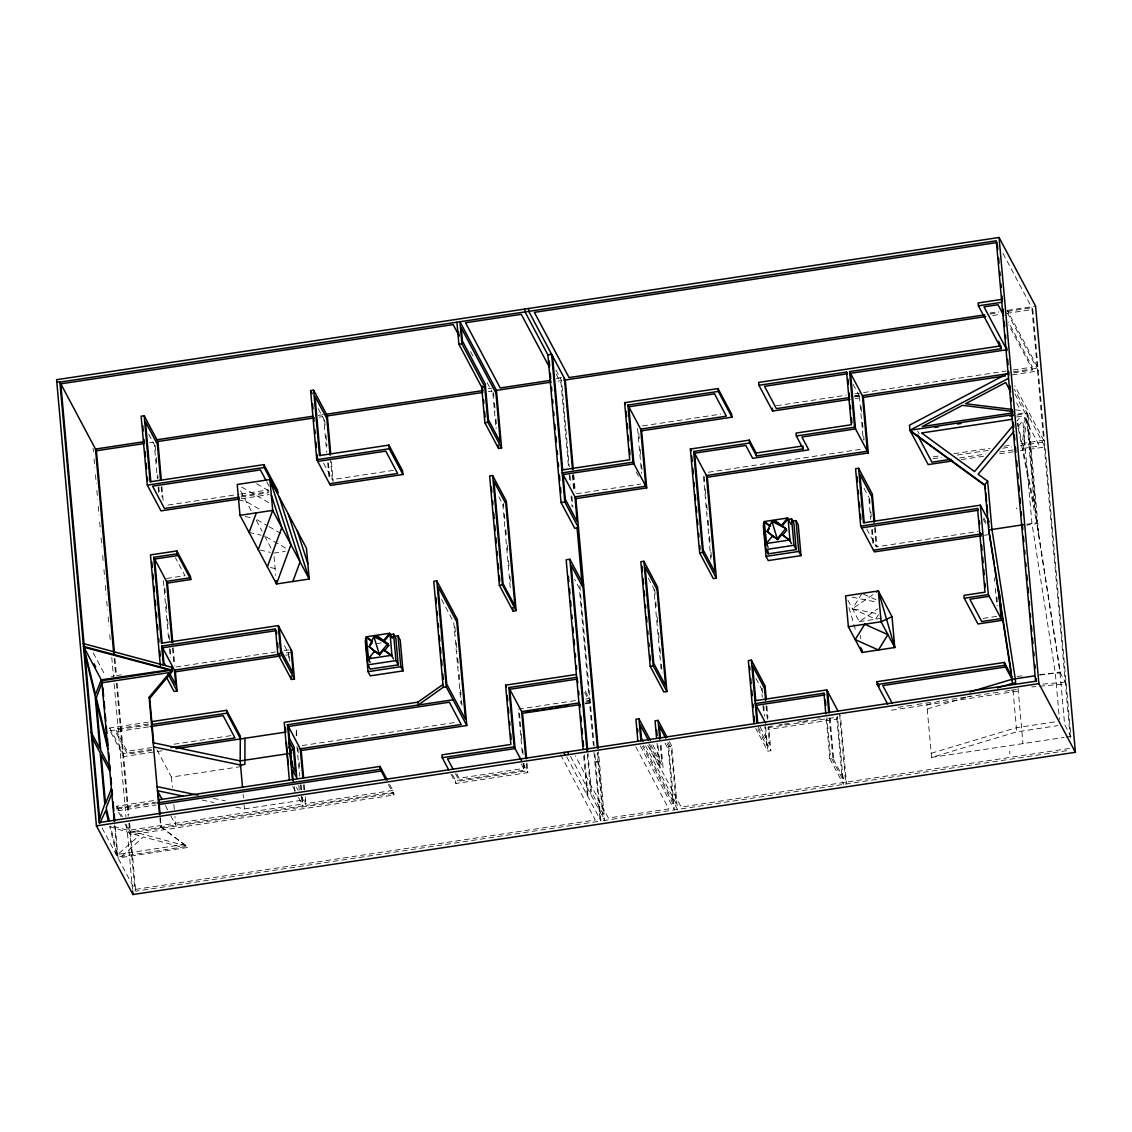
<?xml version="1.0" encoding="UTF-8"?>
<svg xmlns="http://www.w3.org/2000/svg" width="1132" height="1132" viewBox="0 0 1132 1132"><rect width="100%" height="100%" fill="white"/><g stroke="black" fill="none" stroke-linecap="round" stroke-linejoin="round"><path stroke-width="0.75" stroke-dasharray="5 3.75" d="M296.216 735.8L296.315 730.508L293.4 730.961M861.961 593.409L852.453 608.747L875.659 619.162L878.828 614.039L852.453 608.747L876.89 591.923M1016.989 420.906L1019.224 418.232M1018.333 426.184L1022.804 420.849L1031.959 523.437L1055.279 672.762L1059.453 719.457M121.931 856.202L143.453 836.944L181.87 847.161M847.882 600.172L859.287 621.624L877.979 608.761M927.235 708.986L970.662 695.954M931.197 753.275L1016.352 727.72L1059.609 721.183M965.454 697.17L939.305 701.118L926.867 704.854L931.565 757.407L1016.734 731.838L1057.797 725.64M488.274 388.729L491.769 388.191M556.463 378.428L561.713 377.635M990.104 312.984L998.848 311.668M1007.593 310.352L1035.568 306.135M318.191 415.444L323.384 414.652M989.962 314.059L998.693 312.743M1007.423 311.427L1031.875 307.734L1043.69 440.178L1019.536 443.815M149.679 442.725L153.117 442.202M319.097 417.156L322.563 416.633M488.175 391.644L491.67 391.12M558.133 381.088L561.557 380.564L569.24 466.738M992.665 315.503L999.641 314.455M1006.617 313.394L1032.78 309.446L1070.9 736.38L1065.764 737.144M642.608 425.901L720.801 414.114M776.524 405.695L846.156 395.181M854.872 393.879L861.834 392.818M863.574 392.563L1006.32 371.013M1013.282 369.966L1032.426 367.079L1008.485 322.04M854.504 395.775L859.754 394.997M1013.55 371.777L1038.016 368.084L1007.381 310.465M855.495 396.299L858.962 395.775M854.179 396.879L859.372 396.101L860.278 397.813L855.127 398.591M1013.579 372.824L1032.695 369.938L1008.739 324.898M1012.291 374.876L1038.27 370.956L1007.636 313.323M393.412 470.374L332.27 479.6L330.558 460.427M168.06 505.056L239.093 494.33M240.833 494.076L268.553 489.887M241.385 495.844L268.977 491.67M240.975 496.948L268.793 492.745M241.229 498.773L269.147 494.557M1018.092 413.944L1026.809 412.628L1036.643 522.729L1059.948 672.068L1064.646 724.607L1070.9 736.38M1016.805 415.062L1027.262 413.491L1037.096 523.592L1060.415 672.917L1066.203 683.827L1031.804 686.94M1016.564 416.958L1023.498 415.911L1039.473 445.937L1020.399 448.824M708.321 472.27L862.343 449.036M576.457 493.75L640.754 484.043M273.732 553.138L285.193 551.411M933.221 456.847L940.126 455.8M953.936 453.72L990.189 448.244M1003.999 446.164L1010.904 445.117M932.966 458.743L941.697 457.427M957.389 455.05L988.788 450.31M1002.74 448.201L1011.47 446.885M1020.187 445.569L1044.61 441.89L1014.796 385.814M959.695 457.979L985.717 454.059M999.584 451.965L1013.465 449.871M166.574 578.452L184.969 575.664L175.474 557.821M961.337 459.592L984.005 456.168M999.712 453.805L1013.664 451.696M1020.639 450.635L1045.062 446.956L1014.357 389.224M866.772 528.998L876.253 546.855L978.02 531.502M1026.752 524.229L1036.643 522.729L1037.096 523.592L1026.823 525.149M984.359 535.295L987.812 534.771M111.361 676.342L114.841 675.818M116.582 675.563L123.515 674.516M175.927 666.974L275.359 651.975M284.09 650.659L289.325 649.867M286.127 652.867L291.334 652.089M285.745 655.159L289.198 654.636L282.745 642.509M377.027 643.528L381.286 642.948M162.074 750.771L123.699 756.558L110.016 730.819L109.747 727.961L148.136 722.159M148.292 723.999L115.337 728.966L127.209 751.28L151.49 747.615M110.016 730.819L148.391 725.032M148.547 726.857L115.591 731.824L127.463 754.138L151.745 750.474M859.287 621.624L883.837 617.916M983.1 618.44L997.816 616.218M174.031 744.219L231.268 735.574M151.348 749.483L123.445 753.7L109.747 727.961M575.353 700.581L518.357 709.184L522.56 756.275M585.725 699.01L589.178 698.486L579.329 588.216L574.589 579.301M586.631 700.736L590.083 700.213L584.437 689.572M585.952 701.882L589.432 701.359L593.366 745.365M302.202 745.563L457.356 722.145M585.102 703.198L592.63 702.052M585.131 703.863L590.352 703.071L594.201 746.186M156.98 749.908L171.427 777.076L243.012 766.279M121.067 816.696L116.992 809.026L116.737 806.168L155.056 800.381M117.643 807.88L155.975 802.093M116.992 809.026L155.353 803.239M117.898 810.738L156.273 804.951M1039.629 675.125L1059.948 672.068M772.123 725.98L768.685 726.489L770.85 750.714L767.807 751.181L755.737 728.456M779 724.933L782.424 724.423M784.151 724.155L791.027 723.122M797.89 722.089L801.329 721.565M803.041 721.31L809.918 720.263M816.795 719.23L820.233 718.721M898.101 707.344L915.264 704.755M916.977 704.486L934.155 701.897M967.195 696.916L1000.334 691.907M1009.871 690.478L1003.815 691.383M1011.371 690.251L1017.385 689.346L1018.291 691.058L890.898 710.288M768.034 727.635L836.746 717.264L837.666 718.99L768.939 729.362L768.034 727.635L769.548 744.601L760.053 726.744M235.951 807.13L244.441 808.899L300.192 800.494M667.13 743.568L668.729 746.596L671.771 746.144L677.431 809.451L643.415 745.479M452.446 774.529L455.658 780.599L524.555 770.199L523.946 763.279M392.832 790.447L305.173 803.678L304.565 796.815M302.272 797.098L303.051 805.857L130.421 831.907L126.345 824.238M301.225 796.249L306.079 805.404L393.738 792.174L393.993 795.032L130.675 834.765L125.029 824.124M595.573 761.709L597.922 761.355L597.144 752.738M451.088 774.373L455.913 783.457L527.852 772.604L526.918 762.133M595.644 762.374L597.979 762.02L603.215 820.658L1070.363 750.148M393.087 793.32L129.77 833.053L134.807 889.483L595.29 819.993L560.609 754.775M648.947 743.752L658.725 762.147L661.767 761.68L660.083 742.762M184.87 844.316L117.261 854.519L110.526 826.218M159.909 818.096L160.659 826.643L188.181 847.415L118.053 857.985L115.082 824.648M826.275 719.061L829.813 758.638L832.855 758.185L846.538 783.924L840.439 715.665M931.565 757.407L1064.052 737.413M1069.443 748.436L681.181 807.031L648.155 744.913M102.092 827.973L135.713 891.209L600.88 821.011L594.809 753.091M1042.926 684.138L1065.297 682.101M1017.159 676.37L1022.352 675.96M1039.643 674.573L1060.415 672.917M1015.432 409.812L1020.597 410.435L1015.645 401.124M852.198 597.201L876.932 602.153M213.382 798.371L225.31 800.862M201.977 800.041L213.863 802.517M238.611 499.905L246.351 501.646L259.851 509.428M245.149 516.475L252.04 518.032M249.111 532.479L261.167 535.195M259.95 550.025L270.293 552.359M270.463 567.5L275.104 568.561M113.709 826.445L187.587 846.297L117.473 856.882L114.615 824.903M109.507 826.487L139.024 835.741L116.667 855.382L109.832 827.11M863.518 594.102L877.442 600.342M256.596 483.746L268.581 490.651M241.724 487.071L270.208 503.499M256.978 519.673L267.477 525.729M268.977 526.592L282.476 534.375M266.105 536.837L287.103 548.935M160.659 826.643L188.181 847.415M1002.98 253.384L1032.78 309.446M1014.923 393.95L1025.634 414.086L1022.224 444.536L1017.527 420.51M1016.366 507.943L1016.819 508.792M983.765 517.777L986.142 522.234M983.227 519.149L986.397 525.107M917.613 430.981L919.241 434.051M853.033 384.201L858.58 394.615M863.999 488.246L868.739 497.174M829.813 758.638L843.496 784.391L837.411 716.117M755.95 678.365L761.482 688.78L762.246 697.34M636.17 471.888L638.547 476.346M758.058 726.602L770.85 750.714M757.832 728.966L766.534 745.323L764.85 726.475M555.911 369.966L561.557 380.564M556.293 374.324L561.033 383.253L568.575 467.658M648.339 578.226L653.872 588.64L661.343 672.224M470.601 351.613L473.077 356.269M487.114 382.673L492.066 391.983M669.352 741.602L671.771 746.144M668.064 742.606L671.234 748.549L676.115 803.338L645.565 745.875M665.022 743.059L668.191 749.016L673.087 803.791L642.523 746.328M652.81 744.828L661.767 761.68M650.858 744.814L663.069 767.807L660.918 743.554M647.815 745.281L660.041 768.26L657.72 742.281M640.372 745.931L674.389 809.918L668.729 746.596M635.774 746.78L668.8 808.899L608.379 818.026L575.353 755.907M498.816 496.707L501.985 502.65M584.692 692.43L590.352 703.071M570.556 756.388L604.615 820.445L598.503 751.903M566.807 756.94L600.88 821.011M441.551 599.408L453.748 622.359L461.035 703.991M522.984 763.449L527.852 772.604M521.272 764.015L524.555 770.199M318.248 408.652L323.78 419.066L326.752 452.262M323.582 463.285L333.176 481.312L331.336 460.667M456.762 773.75L459.125 778.222L523.649 768.472L523.182 763.251M455.432 773.637L459.394 781.08L526.946 770.878L526.323 763.902M266.742 481.808L269.105 486.279M240.55 490.722L251.332 511.013M256.313 520.366L262.115 531.29M264.605 535.974L271.241 548.454M389.663 784.504L393.738 792.174M388.333 784.391L393.993 795.032M148.773 434.221L154.32 444.635L157.376 478.893M296.471 787.32L298.056 790.292M292.749 786.499L295.226 791.155M298.537 797.381L303.051 805.857M93.263 652.881L105.347 675.62M165.314 805.503L167.678 809.974M170.847 815.917L175.715 825.072L174.951 816.497M116.737 806.168L122.398 816.809M848.986 607.53L856.245 632.491M1017.3 423.255L1017.965 426.679M1018.291 428.405L1036.643 522.729M1044.143 445.244L1070.292 738.036M1028.181 415.203L1038.865 534.955M1018.036 688.199L1022.974 743.611M1013.013 690.237L1016.734 731.838M996.868 597.017L997.646 605.733M994.391 577.872L994.703 581.353M995.325 588.329L996.882 605.762M1009.673 751.209L1009.928 753.954M875.291 527.455L877.017 546.813M874.555 527.837L876.253 546.855M869.574 497.967L870.197 504.914M870.819 511.876L871.442 518.838M872.376 529.281L873.918 546.671M861.056 406.586L861.693 413.619M862.471 422.392L863.093 429.424M863.73 436.443L864.041 439.952M868.895 498.872L870.734 519.404M871.64 529.663L873.168 546.756M859.372 396.101L863.292 439.994M860.518 635.321L860.829 638.759M839.534 713.952L845.632 782.212M836.746 717.264L842.194 778.264L830.336 755.95L826.912 717.617M830.011 717.886L833.76 759.897M829.261 717.929L832.855 758.185M766.873 706.198L767.935 718.042M766.067 705.675L767.312 719.57M762.176 688.115L762.657 693.378M763.746 705.632L764.68 716.146M765.614 726.659L767.807 751.181M763.01 705.915L763.619 712.764M704.203 476.544L704.67 481.822M705.307 488.854L706.085 497.656M706.722 504.702L707.5 513.504M708.137 520.536L708.915 529.337M709.552 536.384L710.33 545.171M710.967 552.218L711.589 559.265M703.453 476.586L710.839 559.307M654.692 589.234L655.159 594.456M655.768 601.432L656.546 610.134M657.168 617.096L657.947 625.812M658.569 632.774L659.348 641.49M659.97 648.452L660.748 657.168M661.371 664.13L662.149 672.847M638.773 433.598L639.552 442.244M640.174 449.178L640.938 457.823M641.561 464.743L642.325 473.388M637.557 428.42L641.575 473.402M657.041 743.215L658.725 762.147M573.754 474.69L575.311 492.222M572.99 474.733L574.249 488.755M597.823 752.822L603.314 814.318L591.442 792.004L587.989 753.346M572.368 475.171L573.627 489.236M570.033 475.525L570.811 484.312M571.915 496.623L572.863 507.178M579.853 585.527L590.281 702.406M569.198 474.69L569.821 481.723M571.08 495.788L572.028 506.329M593.989 752.398L599.96 819.285M587.31 754.28L590.918 794.692L587.183 795.258L583.574 754.775M584.324 754.733L588.102 796.97M493.566 392.592L493.892 396.087M494.514 403.077L495.292 411.807M495.915 418.798L496.693 427.528M503.471 503.471L503.782 506.938M504.405 513.886L505.169 522.56M505.792 529.493L506.57 538.181M507.193 545.115L507.971 553.803M508.579 560.736L509.358 569.41M509.98 576.358L510.758 585.032M492.901 393.54L496.028 428.618M502.778 504.15L510.546 591.286M519.461 713.103L520.692 726.942M521.314 733.861L522.093 742.507M522.701 749.426L523.324 756.36M454.908 626.93L455.701 635.675M456.323 642.665L457.102 651.409M457.724 658.399L458.502 667.144M459.125 674.134L459.903 682.879M460.526 689.869L461.318 698.6M461.474 700.354L462.097 707.344M455.658 780.599L455.913 783.457M324.615 419.83L325.379 428.462M326.002 435.367L326.922 445.725M328.464 462.988L330.006 480.251M327.686 462.747L329.087 478.468M304.253 784.816L304.706 789.966M305.315 796.829L306.079 805.404M303.489 784.816L303.942 789.966M296.315 730.508L296.796 735.786M297.886 748.068L298.508 755.072M299.145 762.077L299.923 770.835M301.169 784.844L301.636 790.094M289.339 656.291L289.778 661.258M296.98 746.356L299.626 776.128M300.419 784.872L300.886 790.136M301.508 797.14L302.131 804.144L129.515 830.195L128.892 823.176M288.278 652.923L289.042 661.541M298.82 785.07L299.272 790.207M274.043 556.562L275.727 575.41M294.504 786.499L294.971 791.763M243.154 794.409L243.465 797.862M244.073 804.781L244.441 808.899M161.904 486.689L163.149 500.599M161.183 487.001L162.102 497.273M155.141 445.4L155.608 450.564M156.216 457.455L156.994 466.073M157.758 474.69L158.07 478.128M158.834 486.746L159.456 493.637M173.224 647.928L174.795 665.446M158.14 487.453L158.749 494.302M172.474 647.957L173.72 661.979M164.763 587.706L165.555 596.493M166.178 603.526L166.97 612.313M167.593 619.346L168.385 628.147M169.008 635.179L169.475 640.443M170.267 649.244L170.89 656.277M163.39 580.702L168.682 639.976M169.46 648.693L170.239 657.423M171.427 777.076L172.347 787.363M173.875 804.498L174.342 809.649M160.348 817.502L161.253 827.761M114.955 658.598L116.37 674.446M117.148 683.247L128.864 814.389M129.642 823.148L135.713 891.209M114.205 658.64L115.62 674.488M116.398 683.303L128.256 816.172M93.107 448.357L93.418 451.88M94.041 458.899L94.833 467.686M95.456 474.704L96.248 483.491M96.871 490.524L97.649 499.297M98.286 506.329L99.064 515.117M99.687 522.135L100.479 530.922M101.102 537.941L101.88 546.728M102.672 555.515L103.295 562.533M103.932 569.566L104.71 578.353M105.333 585.371L106.125 594.159M106.748 601.177L107.526 609.964M108.163 616.997L108.941 625.77M109.733 634.557L110.356 641.589M111.771 657.395L113.497 676.71M114.12 683.742L126.034 817.233M126.657 824.266L132.472 889.257M1026.611 418.84L1023.102 449.036L1034.506 507.377L1026.611 418.84"/><path stroke-width="1.5" d="M151.617 721.636L226.626 710.316L240.324 736.069L240.168 760.916L242.531 787.504M244.951 738.262L244.908 764.383L240.536 765.034L153.542 746.879M99.022 820.346L104.781 804.102L100.21 752.964L91.55 736.663M249.111 532.479L256.341 512.838M258.238 549.643L272.713 510.376L269.954 479.543L237.225 484.482L239.984 515.315L276.491 583.971L309.206 579.032L306.461 548.199L269.954 479.543L290.952 544.704L276.491 583.971L276.18 580.546M267.364 566.807L281.826 527.54L271.326 494.967M292.848 581.494L300.079 561.868L279.08 496.707M111.375 788.707L105.502 803.678L101.13 754.69L109.804 770.991M111.813 793.56L106.182 807.908L109.351 821.224M370.136 662.432L368.211 658.838L374.635 651.169L375.088 652.018L369.117 646.613L373.9 636.623L377.678 636.396L387.809 643.783L388.729 645.509L384.441 650.617L392.04 656.164L390.073 634.146L383.663 641.802M1013.876 431.518L978.133 474.209L987.642 481.142L984.684 484.821L988.717 529.974L1012.036 679.299L1012.404 683.417L997.377 687.931M159.598 814.672L149.113 697.27L171.866 670.116L171.611 667.257L83.23 643.514M153.768 743.866L149.707 698.387L172.46 671.234L171.611 667.257M550.209 354.472L550.902 354.358M370.178 645.339L372.329 642.778M392.266 638.264L389.62 633.283L383.196 640.953L377.678 636.396M370.815 657.14L368.664 659.687L366.244 636.807L389.62 633.283M374.635 651.169L379.701 654.862L383.989 649.754L391.587 655.301L393.512 658.909M769.251 528.771L767.114 531.332L773.099 536.738M768.133 547.152L766.208 543.544L772.632 535.889L777.712 539.582L781.986 534.474L789.584 540.021L791.509 543.629M790.999 524.357L787.617 518.003L781.207 525.673L777.401 522.885M781.66 526.522L788.084 518.852L790.051 540.884L781.986 534.474M782.438 535.337L786.726 530.229L785.806 528.503L775.675 521.102L771.897 521.343L767.114 531.332L777.712 539.582M1013.635 424.91L974.553 471.591L921.575 432.976L1012.249 419.293M289.353 780.104L284.203 722.329L417.906 702.151L442.966 684.464M292.396 779.651L287.5 724.777L301.183 750.516L466.794 725.527L446.263 686.869L443.22 687.322L418.161 705.052L417.906 702.151M1008.103 373.235L909.477 425.193L909.93 430.259L928.183 464.587L952.606 460.908M985.463 489.151L984.684 484.821L909.93 430.259L1008.555 378.3M892.016 616.685L881.078 621.765L848.363 626.703L845.604 595.885L878.333 590.946L892.016 616.685L894.775 647.518L862.046 652.457L848.363 626.703M969.742 691.992L1012.036 679.299L1034.407 675.917M999.061 237.479L56.6 379.701L96.432 825.865L132.939 894.521L1075.4 752.299L1035.568 306.135L999.061 237.479L1038.893 683.643L1075.4 752.299M997.193 242.517L534.375 312.361L569.056 377.579L984.713 314.852M458.885 344.213L461.913 343.76L484.737 386.663L487.906 422.293L501.603 448.031L498.561 448.498L484.878 422.745L481.694 387.13L458.885 344.213L456.918 322.195M161.296 479.742L157.872 441.494L144.189 415.741L141.146 416.208L147.302 485.133L160.985 510.872L239.489 499.028M313.649 390.172L319.493 455.573L388.913 445.102L402.596 470.841L402.921 474.492L330.473 485.43L316.776 459.691L310.607 390.625L313.649 390.172L327.346 415.911L330.714 453.776M547.86 354.825L551.609 354.259L564.797 501.971L578.48 527.71L574.745 528.276L561.048 502.537L547.86 354.825L525.05 311.908L524.795 309.05M1001.509 299.428L978.147 302.966L978.402 305.824L1001.212 348.727L849.623 371.607L854.589 427.188L868.286 452.942L707.344 477.223L693.661 451.484L749.582 443.037L756.431 455.913L803.168 448.852L802.913 445.951M978.402 305.824L1001.778 302.301M481.694 387.13L484.737 386.663M143.608 441.791L95.484 449.05L113.724 653.362M156.966 439.768L312.984 416.222M326.426 414.199L482.628 390.625M550.746 380.352L500.217 387.965L465.535 322.747L521.286 314.328L549.36 367.136M56.798 381.909L59.897 382.107L96.404 450.762L144.528 443.503M157.872 441.494L313.904 417.949M327.346 415.911L482.925 392.436M461.913 343.76L459.946 321.743L496.453 390.398L551.27 382.121M563.892 380.21L985.689 316.564M484.878 422.745L487.906 422.293M561.939 469.992L629.717 459.762L624.623 402.667L718.013 388.573L731.697 414.312L731.951 417.184L641.603 430.811L627.92 405.072L718.268 391.431L731.951 417.184M1001.212 348.727L1000.957 345.868L758.681 382.432L758.935 385.29L846.594 372.06L847.5 373.786L764.524 386.309L776.382 408.624L849 397.657M263.912 464.629L264.166 467.488L277.864 493.241L277.609 490.368L263.912 464.629L150.089 481.808L144.189 415.741M147.302 485.133L264.166 467.488M316.776 459.691L389.238 448.753L402.921 474.492M1008.357 373.617L862.4 395.634L867.367 451.215L706.439 475.511L715.07 572.311L703.213 549.996L694.567 453.196L745.818 445.456L752.667 458.333L808.757 449.871L801.923 436.994L855.509 428.915L850.542 373.319L1006.801 349.746L983.991 306.829L998.014 304.72L1003.787 315.587M758.935 385.29L772.618 411.043L849.962 399.37M849.623 371.607L863.32 397.36L1005.358 375.923M239.234 497.217L164.465 508.494L152.594 486.18L260.417 469.907L265.949 480.322M329.554 483.718L397.629 473.445L385.771 451.13L317.696 461.403L317.073 454.413M492.661 475.525L489.632 475.978L499.382 585.329L513.079 611.068L516.121 610.615L506.358 501.278L492.661 475.525L502.424 584.862L516.121 610.615M239.984 515.315L272.713 510.376L309.206 579.032L288.207 513.871M707.344 477.223L716.358 578.155L713.316 578.622L699.633 552.869L690.364 449.036L749.313 440.136L756.162 453.012L756.431 455.913M846.594 372.06L851.292 424.741L796.065 433.075L796.334 435.99L854.589 427.188M575.877 498.604L646.712 487.906L633.014 462.167L562.194 472.851L575.877 498.604L598.177 748.394M1012.914 412.869L922.297 426.538L962.455 405.341L1012.928 411.454M756.162 453.012L801.187 446.206M909.93 430.259L1012.857 414.737M934.82 427.443L938.301 426.906M957.488 424.019L960.983 423.481M1009.815 416.123L1013.31 415.585M190.813 579.542L177.116 553.803L153.74 557.326L167.437 583.065L190.813 579.542L190.558 576.683L176.861 550.93L150.457 554.921L160.334 665.687M178.035 555.515L154.66 559.038L162.173 643.174M561.048 502.537L564.797 501.971M874.654 520.423L872.305 494.019L858.608 468.28L855.58 468.733L860.702 526.139L874.385 551.892L980.92 535.818M951.022 459.295L931.947 462.167L917.571 435.141M189.893 577.829L166.517 581.353L171.993 642.707M766.675 544.407L764.256 521.527L787.617 518.003M786.641 519.63L791.593 518.88L793.872 523.168L796.235 549.6L768.175 553.831L765.897 549.544L763.534 523.111M792.57 521.13L796.008 520.621L798.244 524.809L800.989 555.628L768.26 560.566L766.039 556.378L763.293 525.559M582.188 585.187L583.588 584.975L569.905 559.222L566.156 559.788L583.093 749.497M466.794 725.527L457.328 619.487L436.796 580.857L433.754 581.324L443.22 687.322M989.142 521.711L980.354 505.183L863.49 522.828L858.608 468.28M860.702 526.139L977.567 508.509L978.487 510.221L861.608 527.866M643.882 561.288L640.839 561.741L650.178 666.253L663.861 692.006L666.904 691.539L657.565 587.027L643.882 561.288L653.206 665.8L666.904 691.539M699.633 552.869L702.661 552.416L716.358 578.155M766.208 543.544L789.584 540.021M499.382 585.329L502.424 584.862M765.897 549.544L793.942 545.299L796.235 549.6M163.376 665.234L161.664 646.075L275.5 628.897L277.722 653.716L291.405 679.455L294.447 679.002L291.971 651.325L278.288 625.572L161.409 643.217L153.74 557.326M766.039 556.378L798.768 551.44L800.989 555.628M1023.271 524.753L988.717 529.974L994.335 563.835M873.479 550.18L981.628 533.851M390.285 634.656L393.582 634.161L395.875 638.448L398.223 664.88L370.178 669.111L367.9 664.824L365.537 638.391M277.722 653.716L280.75 653.249L294.447 679.002M171.866 670.116L83.485 646.372L101.739 680.7L171.866 670.116L172.46 671.234M392.846 636.679L398.011 635.901L400.233 640.089L402.992 670.908L370.263 675.846L368.042 671.658L365.282 640.839M279.661 654.225L174.441 670.102L175.757 684.86L169.432 672.96M169.857 672.507L101.922 682.766L96.291 697.92L107.314 743.158M161.664 646.075L175.361 671.814L280.566 655.937M368.211 658.838L391.587 655.301M175.361 671.814L177.073 690.973L174.031 691.44L166.786 677.813M367.9 664.824L395.945 660.593L398.223 664.88M368.042 671.658L400.77 666.72L402.992 670.908M964.266 598.234L988.335 594.597L1002.032 620.336L977.949 623.973L964.266 598.234L964.011 595.361L985.038 592.192L977.567 508.509M989.255 596.309L969.855 599.238L981.713 621.553L1001.113 618.624L998.452 588.824M151.872 724.494L226.881 713.174L240.578 738.927M150.287 726.588L223.117 715.608L234.989 737.923L170.819 747.601M448.668 769.831L442.23 757.704L441.975 754.846L510.872 744.446L505.58 685.157L576.4 674.46M521.399 760.463L514.169 746.851L508.876 687.563L576.655 677.332L577.886 682.568M650.178 666.253L653.206 665.8M577.575 679.044L509.782 689.275L515.074 748.563L447.522 758.765L453.055 769.18M287.146 724.82L453.111 699.774M766.265 699.435L765.062 685.907L751.379 660.154L748.337 660.621L753.969 723.673M176.026 748.662L284.981 732.22M579.004 702.93L521.64 711.589L525.856 758.681M526.366 712.056L529.833 711.533M533.285 711.009L538.464 710.231M541.917 709.707L545.369 709.184M548.822 708.674L552.289 708.151M555.741 707.627L560.92 706.849M564.373 706.326L567.825 705.802M508.876 687.563L522.56 713.302L579.924 704.642M288.844 747.148L290.485 750.247L293.528 749.78L295.494 771.812L291.165 763.647L289.198 741.63L293.528 749.78M291.532 753.162L240.168 760.916L153.174 742.748M887.672 704.217L877.215 684.535L876.946 681.676L1004.339 662.446L1011.966 676.78M755.002 700.75L826.756 689.912L837.949 710.967M650.362 740.229L638.957 718.778L635.915 719.23L637.882 741.262M877.215 684.535L1004.593 665.305L1012.489 680.148M757.676 722.287L756.162 705.321L824.888 694.949L823.969 693.237L755.256 703.609L765.657 723.178M666.946 737.059L658.088 720.391L655.046 720.858L656.574 738.064M158.537 799.857L380.055 766.421L387.286 780.047M442.23 757.704L514.169 746.851M157.093 802.97L380.31 769.293L385.97 779.934M159.754 804.428L381.215 771.005M1012.404 683.417L1015.645 682.936L1015.277 678.804L991.957 529.479L987.642 481.142M99.22 822.554L1035.596 681.238L996.287 240.791L59.897 382.107L99.22 822.554L99.673 823.403L105.814 810.484L108.219 820.459M96.432 825.865L1038.893 683.643M1011.994 409.388L965.525 403.728L1005.74 382.503L1010.692 391.813M157.093 786.613L198.029 795.159M183.228 796.121L157.461 790.744L162.018 799.333M910.397 431.122L985.151 485.685M764.256 521.527L770.581 526.154M764.708 522.39L769.774 526.083M384.922 642.735L388.729 645.509M366.244 636.807L372.584 641.434M366.711 637.67L371.777 641.363M369.117 646.613L379.701 654.862M998.509 341.27L1000.136 344.34M796.334 435.99L803.168 448.852M892.285 703.397L882.79 685.539L1005.513 667.031L1005.258 664.159M876.946 681.676L879.366 686.218M775.675 521.102L776.128 521.965M690.364 449.036L691.27 450.748M624.623 402.667L625.543 404.379M458.927 335.482L453.154 324.615L60.803 383.833L84.15 645.226M665.687 738.135L659.362 726.235L660.451 738.361M648.41 740.215L640.259 724.89L641.434 738.106L643.089 741.219M505.58 685.157L506.485 686.869M310.607 390.625L312.206 393.625M383.989 649.754L384.441 650.617M286.382 742.521L288.122 764.114M165.484 665.517L163.899 662.545L162.584 647.787L276.42 630.609L276.717 634.062M168.215 674.318L177.073 690.973M149.113 697.27L149.707 698.387M94.055 663.861L95.696 666.974M91.154 732.263L99.828 748.563L95.159 696.265L83.683 648.579M109.408 766.59L100.734 750.275L96.361 701.288L107.837 748.974M297.334 531.035L307.833 563.623M860.589 647.462L862.046 652.457L861.735 649.032M994.872 567.316L1011.428 673.299M997.349 244.243L997.816 249.408M998.58 258.039L999.047 263.204M999.811 271.836L1000.122 275.274M1000.886 283.906L1001.197 287.358M1001.962 295.976L1002.428 301.154M1003.15 309.206L1003.461 312.658M1004.226 321.318L1004.692 326.497M1005.471 335.157L1005.768 338.61M1006.546 347.269L1006.857 350.722M1007.622 359.382L1008.088 364.575M1008.711 371.494L1009.022 374.947M1009.956 385.517L1010.268 389.026M1011.06 397.799L1011.371 401.308M1012.149 410.081L1012.616 415.345M1013.253 422.363L1013.72 427.627M1014.343 434.646L1014.81 439.909M1015.446 446.928L1015.913 452.192M1016.692 460.965L1017.173 466.228M1017.795 473.247L1018.262 478.511M1018.885 485.529L1019.366 490.793M1019.989 497.811L1020.456 503.075M1021.234 511.848L1021.545 515.357M1022.337 524.13L1022.804 529.394M1023.427 536.427L1023.908 541.69M1024.686 550.463L1024.998 553.972M1025.776 562.745L1026.101 566.255M1026.88 575.028L1027.347 580.292M1027.969 587.31L1028.45 592.574M1029.229 601.347L1029.54 604.856M1030.318 613.629L1030.644 617.138M1031.422 625.911L1031.889 631.175M1032.511 638.193L1032.992 643.457M1033.771 652.23L1034.082 655.739M1034.86 664.512L1035.186 668.022M1036.12 678.549L1036.388 681.478M999.683 594.045L1000.15 599.309M1000.462 602.804L1002.032 620.336M1004.339 662.446L1004.593 665.305M985.774 492.632L986.538 501.306M986.849 504.787L987.628 513.461M988.094 518.668L988.873 527.356M980.354 505.183L988.335 594.597M979.421 520.678L979.732 524.173M980.51 532.889L980.821 536.37M981.6 545.086L982.067 550.322M982.689 557.298L983.156 562.519M983.779 569.495L984.246 574.731M985.024 583.447L985.335 586.928M863.32 397.36L868.286 452.942M874.102 522.644L871.782 496.707L859.924 474.393L864.24 522.814M857.037 476.572L857.49 481.694M858.254 490.241L858.565 493.665M859.329 502.212L859.782 507.348M860.391 514.183L860.844 519.319M847.967 379.05L848.448 384.314M849.226 393.101L849.538 396.61M850.33 405.383L850.641 408.907M851.42 417.68L851.887 422.943M827.676 691.638L829.544 712.636M826.756 689.912L828.794 712.679M825.355 700.184L825.822 705.406M823.969 693.237L825.822 713.896M796.008 520.621L798.768 551.44M791.593 518.88L793.942 545.299M772.364 408.185L772.618 411.043M767.892 550.52L768.175 553.831M749.313 440.136L749.582 443.037M765.6 700.467L764.524 688.313L752.653 666.012L755.752 700.722M751.379 660.154L757.011 723.249M749.61 666.465L749.922 669.889M750.686 678.464L751.153 683.601M751.761 690.449L752.214 695.6M752.978 704.161L753.289 707.599M754.053 716.16L754.506 721.296M718.013 388.573L718.268 391.431M693.661 451.484L702.661 552.416M691.737 456.026L692.218 461.304M692.841 468.351L693.308 473.629M694.1 482.43L694.411 485.953M695.204 494.755L695.671 500.033M696.293 507.065L696.774 512.343M697.397 519.39L697.864 524.668M698.656 533.469L698.968 536.993M699.76 545.794L700.071 549.303M641.603 430.811L646.712 487.906M658.088 720.391L659.772 739.323M627.92 405.072L633.014 462.167M642.014 566.325L642.481 571.547M643.103 578.509L643.57 583.744M644.179 590.706L644.646 595.927M645.424 604.63L645.735 608.125M646.514 616.827L646.98 622.048M647.759 630.75L648.07 634.245M648.848 642.948L649.16 646.429M649.938 655.131L650.405 660.366M656.631 730.168L657.098 735.361M626.152 411.298L626.619 416.491M627.241 423.41L627.694 428.603M628.317 435.523L628.784 440.716M629.548 449.362L630.015 454.555M638.957 718.778L640.924 740.795M637.514 728.654L637.811 731.965M573.273 469.426L565.293 379.998L528.785 311.342L528.531 308.484M564.387 378.286L572.523 469.469M597.342 747.544L583.079 587.664L571.207 565.349L587.678 749.837M577.079 527.922L582.032 583.447M552.515 355.972L562.689 469.95M569.905 559.222L586.999 750.771M549.176 360.938L549.643 366.216M550.265 373.249L550.746 378.527M551.525 387.314L551.836 390.837M552.628 399.624L552.94 403.133M553.718 411.935L554.043 415.444M554.822 424.245L555.288 429.509M555.925 436.542L556.392 441.82M557.17 450.607L557.496 454.13M558.274 462.917L558.585 466.441M559.378 475.228L559.845 480.506M560.467 487.538L560.948 492.816M568.405 576.414L568.872 581.664M569.495 588.668L569.962 593.918M570.599 600.908L571.066 606.172M571.844 614.917L572.155 618.412M572.933 627.17L573.4 632.42M574.037 639.424L574.504 644.674M575.282 653.419L575.594 656.928M576.372 665.673L576.683 669.182M578.664 691.369L578.99 694.878M579.768 703.68L580.079 707.203M580.872 716.004L581.339 721.282M581.975 728.329L582.442 733.607M583.065 740.653L583.546 745.931M568.108 751.789L568.363 754.648M564.373 752.356L564.627 755.214M496.453 390.398L501.603 448.031M522.56 713.302L526.606 758.652M498.25 445.003L498.561 448.498M512.768 607.601L513.079 611.068M482.359 386.153L482.826 391.276M483.59 399.822L483.888 403.247M484.652 411.793L485.119 416.916M491.373 487.057L491.84 492.293M492.618 500.995L492.929 504.49M493.708 513.206L494.175 518.428M494.797 525.404L495.264 530.625M495.887 537.601L496.354 542.822M497.132 551.539L497.443 555.02M498.222 563.736L498.688 568.971M499.311 575.933L499.778 581.169M507.263 695.586L507.73 700.821M508.353 707.797L508.82 713.033M509.598 721.749L509.909 725.244M510.688 733.961L511.155 739.196M458.517 331.619L458.955 336.572M436.796 580.857L446.263 686.869M435.962 597.583L436.428 602.804M437.207 611.492L437.518 614.959M438.296 623.647L438.608 627.114M439.386 635.802L439.839 641.009M440.461 647.957L440.928 653.178M441.551 660.126L442.018 665.333M442.796 674.021L443.249 679.228M388.913 445.102L389.238 448.753M398.011 635.901L400.77 666.72M393.582 634.161L395.945 660.593M380.055 766.421L380.31 769.293M330.091 455.205L326.823 418.599L314.979 396.342L320.271 455.602M312.545 403.742L313.012 408.977M313.79 417.722L314.102 421.217M314.88 429.948L315.191 433.443M315.97 442.188L316.436 447.423M301.183 750.516L303.631 777.953M302.881 777.953L300.277 748.804L461.205 724.522L449.347 702.208L288.405 726.489L289.481 738.517L294.051 747.092L296.796 777.925L292.24 769.35L293.315 781.363M291.065 649.598L293.16 673.158L281.245 650.73L279.194 627.284M291.108 676.144L291.405 679.455M291.165 749.271L291.462 752.695M292.226 761.256L292.622 765.444M290.485 750.247L291.999 767.185M278.288 625.572L280.75 653.249M285.406 727.352L285.858 732.333M277.496 642.679L277.948 647.858M226.626 710.316L226.881 713.174M176.861 550.93L177.116 553.803M160.56 480.152L157.362 444.183L145.49 421.868L150.839 481.808M167.437 583.065L172.757 642.665M142.759 425.745L143.212 430.882M143.976 439.457L144.288 442.881M145.052 451.442L145.504 456.578M146.127 463.427L146.58 468.563M147.344 477.138L147.655 480.562M151.829 561.868L152.296 567.104M152.919 574.08L153.386 579.301M154.009 586.277L154.476 591.512M155.254 600.229L155.721 605.464M156.343 612.44L156.81 617.662M157.433 624.638L157.9 629.873M158.678 638.59L158.989 642.085M159.768 650.801L160.235 656.022M158.055 791.862L160.036 814.078M96.404 450.762L114.488 653.306M132.628 891.011L132.939 894.521M102.856 687.732L103.649 696.505M104.116 701.769L104.738 708.788M105.205 714.066L105.842 721.084M106.309 726.348L106.932 733.366M107.399 738.63L108.035 745.648M108.658 752.681L109.28 759.699M109.762 764.963L110.229 770.227M110.851 777.245L111.474 784.264M111.955 789.542L112.422 794.806M113.044 801.824L113.823 810.597M114.148 814.106L114.771 821.125M101.739 680.7L114.304 821.422M84.886 653.588L92.06 733.975M92.456 738.375L99.63 818.634M101.286 679.837L95.456 694.51L83.938 647.235L168.81 669.833L101.286 679.837M864.721 624.241L855.198 639.58L878.404 649.98L887.927 634.642L864.721 624.241M387.809 643.783L379.248 654.013L373.9 636.623L387.809 643.783M785.806 528.503L777.245 538.733L771.897 521.343L785.806 528.503M714.504 393.851L628.826 406.784L633.934 463.879L563.099 474.563L565.307 499.283L577.178 521.597L574.971 496.877L645.792 486.194L640.698 429.099L726.362 416.166L714.504 393.851M894.775 647.518L881.078 621.765L878.333 590.946L894.775 647.518M657.027 589.447L645.155 567.132L653.758 663.38L665.616 685.695L657.027 589.447M495.929 393.073L461.262 327.856L462.436 341.072L485.246 383.974L488.458 419.873L500.316 442.188L495.929 393.073M505.806 503.683L493.948 481.369L503.089 583.716L514.947 606.03L505.806 503.683M456.79 621.893L438.098 586.758L446.772 684.181L465.493 719.372L456.79 621.893"/></g></svg>
